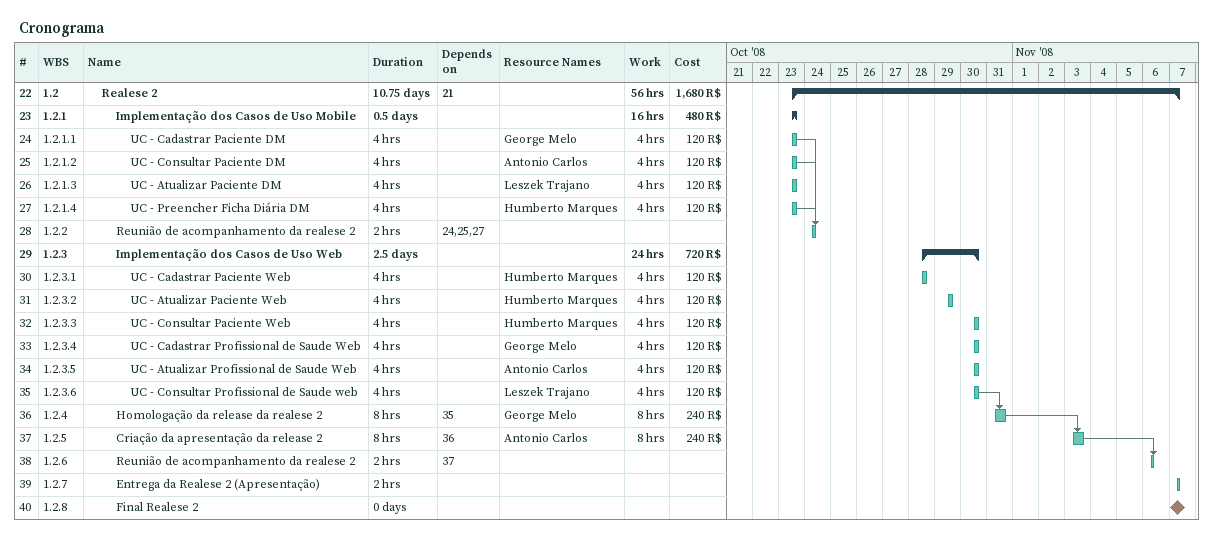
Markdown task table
Cronograma

| ID | WBS | Task | Duration | Start | Finish | Predecessors | Resources | Work (h) | Cost (R$) |
|---|---|---|---|---|---|---|---|---|---|
| 22 | 1.2 | **Realese 2** | 10.75d | 2008-10-23 | 2008-11-07 | 21 |  | 56 | 1680 |
| 23 | 1.2.1 | **Implementação dos Casos de Uso Mobile** | 0.5d | 2008-10-23 | 2008-10-23 |  |  | 16 | 480 |
| 24 | 1.2.1.1 | UC - Cadastrar Paciente DM | 4h | 2008-10-23 | 2008-10-23 |  | George Melo | 4 | 120 |
| 25 | 1.2.1.2 | UC - Consultar Paciente DM | 4h | 2008-10-23 | 2008-10-23 |  | Antonio Carlos | 4 | 120 |
| 26 | 1.2.1.3 | UC - Atualizar Paciente DM | 4h | 2008-10-23 | 2008-10-23 |  | Leszek Trajano | 4 | 120 |
| 27 | 1.2.1.4 | UC - Preencher Ficha Diária DM | 4h | 2008-10-23 | 2008-10-23 |  | Humberto Marques | 4 | 120 |
| 28 | 1.2.2 | Reunião de acompanhamento da realese 2 | 2h | 2008-10-24 | 2008-10-24 | 24, 25, 27 |  |  |  |
| 29 | 1.2.3 | **Implementação dos Casos de Uso Web** | 2.5d | 2008-10-28 | 2008-10-30 |  |  | 24 | 720 |
| 30 | 1.2.3.1 | UC - Cadastrar Paciente Web | 4h | 2008-10-28 | 2008-10-28 |  | Humberto Marques | 4 | 120 |
| 31 | 1.2.3.2 | UC - Atualizar Paciente Web | 4h | 2008-10-29 | 2008-10-29 |  | Humberto Marques | 4 | 120 |
| 32 | 1.2.3.3 | UC - Consultar Paciente Web | 4h | 2008-10-30 | 2008-10-30 |  | Humberto Marques | 4 | 120 |
| 33 | 1.2.3.4 | UC - Cadastrar Profissional de Saude Web | 4h | 2008-10-30 | 2008-10-30 |  | George Melo | 4 | 120 |
| 34 | 1.2.3.5 | UC - Atualizar Profissional de Saude Web | 4h | 2008-10-30 | 2008-10-30 |  | Antonio Carlos | 4 | 120 |
| 35 | 1.2.3.6 | UC - Consultar Profissional de Saude web | 4h | 2008-10-30 | 2008-10-30 |  | Leszek Trajano | 4 | 120 |
| 36 | 1.2.4 | Homologação da release da realese 2 | 8h | 2008-10-31 | 2008-10-31 | 35 | George Melo | 8 | 240 |
| 37 | 1.2.5 | Criação da apresentação da release 2 | 8h | 2008-11-03 | 2008-11-03 | 36 | Antonio Carlos | 8 | 240 |
| 38 | 1.2.6 | Reunião de acompanhamento da realese 2 | 2h | 2008-11-06 | 2008-11-06 | 37 |  |  |  |
| 39 | 1.2.7 | Entrega da Realese 2 (Apresentação) | 2h | 2008-11-07 | 2008-11-07 |  |  |  |  |
| 40 | 1.2.8 | Final Realese 2 | 0d | 2008-11-07 | 2008-11-07 |  |  |  |  |
